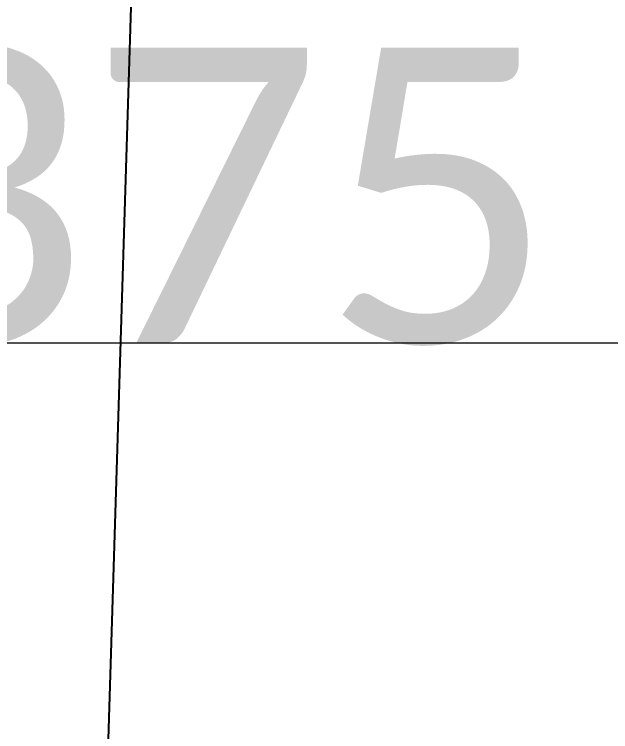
# Model space of a CAD drawing. Header units: metres. Extents: x 420822 to 421453, y 1458172 to 1458620.
# Drawn here: x 421367.96 to 421373.01, y 1458371.71 to 1458377.78 of the extents above; entities that cross this region are included whole.
import ezdxf

# ---------------------------------------------------------------- set-up
doc = ezdxf.new("R2010")
doc.units = ezdxf.units.M
doc.header["$MEASUREMENT"] = 0
doc.header["$PDMODE"] = 3
doc.header["$PDSIZE"] = 0.25
doc.linetypes.add('DOT2', pattern=[0.125, 0, -0.125])
doc.layers.get('Defpoints').update_dxf_attribs({"linetype": 'CONTINUOUS'})
doc.layers.add('DIM', color=8, linetype='CONTINUOUS')
doc.layers.add('grid', color=5, linetype='DOT2', lineweight=20)
doc.styles.add('Legend', font='calibri.ttf', dxfattribs={"height": 2})
doc.styles.add('ROMANTICITALIC', font='romantic.ttf')
doc.dimstyles.new('ROCKFORT', dxfattribs={"dimtxt": 0.75, "dimasz": 1, "dimexe": 0.3, "dimexo": 0.375, "dimgap": 0.1, "dimtad": 0, "dimdec": 3, "dimzin": 0, "dimdsep": 46, "dimtxsty": 'ROMANTICITALIC', "dimcen": 0.09, "dimclrd": 8, "dimclre": 8, "dimclrt": 5, "dimadec": 0, "dimazin": 0, "dimtfac": 1, "dimtdec": 3, "dimtofl": 0, "dimtmove": 1, "dimatfit": 2, "dimfxl": 1, "dimtolj": 1, "dimtzin": 0, "dimarcsym": 0})

# ---------------------------------------------------------------- blocks, each defined once
blk = doc.blocks.new('*D34')
at = {"layer": 'Defpoints', "color": 0, "linetype": 'ByBlock', "transparency": 16777216}
for p in [(421367.6621, 1458415.3953), (421362.2507, 1458241.9598), (421364.7042, 1458241.8833)]:
    blk.add_point(p, dxfattribs=at)
at = {"layer": 'DIM', "color": 8, "linetype": 'ByBlock', "lineweight": -2, "transparency": 16777216}
for p, q in [((421368.0369, 1458415.3837), (421370.4154, 1458415.3094)), ((421370.0844, 1458414.3193), (421367.5322, 1458332.5207)), ((421364.7354, 1458242.8828), (421367.2876, 1458324.6814)), ((421362.6255, 1458241.9481), (421365.0041, 1458241.8739))]:
    blk.add_line(p, q, dxfattribs=at)
at = {"layer": 'DIM', "color": 8, "linetype": 'ByBlock', "transparency": 16777216}
for points in [[(421369.9178, 1458414.3245), (421370.251, 1458414.3141), (421370.1156, 1458415.3188)], [(421364.5688, 1458242.888), (421364.902, 1458242.8776), (421364.7042, 1458241.8833)]]:
    blk.add_solid(points, dxfattribs=at)
at = {"layer": 'DIM', "color": 5, "linetype": 'ByBlock', "transparency": 16777216, "insert": (421367.4099, 1458328.601), "char_height": 0.75, "attachment_point": 5, "rotation": 88.2129, "style": 'ROMANTICITALIC'}
blk.add_mtext('\\A1;173.520 [569\'-3"]', dxfattribs=at)

msp = doc.modelspace()

# ---------------------------------------------------------------- linework, layer by layer
at = {"layer": 'grid', "color": 8, "linetype": 'ByBlock'}
msp.add_line((420825, 1458375), (421373.931, 1458375), dxfattribs=at)

# ---------------------------------------------------------------- texts
at = {"layer": 'grid', "linetype": 'ByBlock', "style": 'Legend'}
msp.add_text(' N 1458375 ', height=2.5, dxfattribs=at).set_placement((421354.4361, 1458375))

# ---------------------------------------------------------------- dimensions: what is measured, and where the dimension line sits
at = {"layer": 'DIM', "linetype": 'ByBlock'}
dim = msp.add_aligned_dim(p1=(421367.6621, 1458415.3953), p2=(421362.2507, 1458241.9598), distance=2.4547, dimstyle='ROCKFORT', dxfattribs=at)
dim.commit()
dim.dimension.update_dxf_attribs({"geometry": '*D34', "text_midpoint": (421367.4099, 1458328.601)})

doc.saveas('drawing.dxf')
